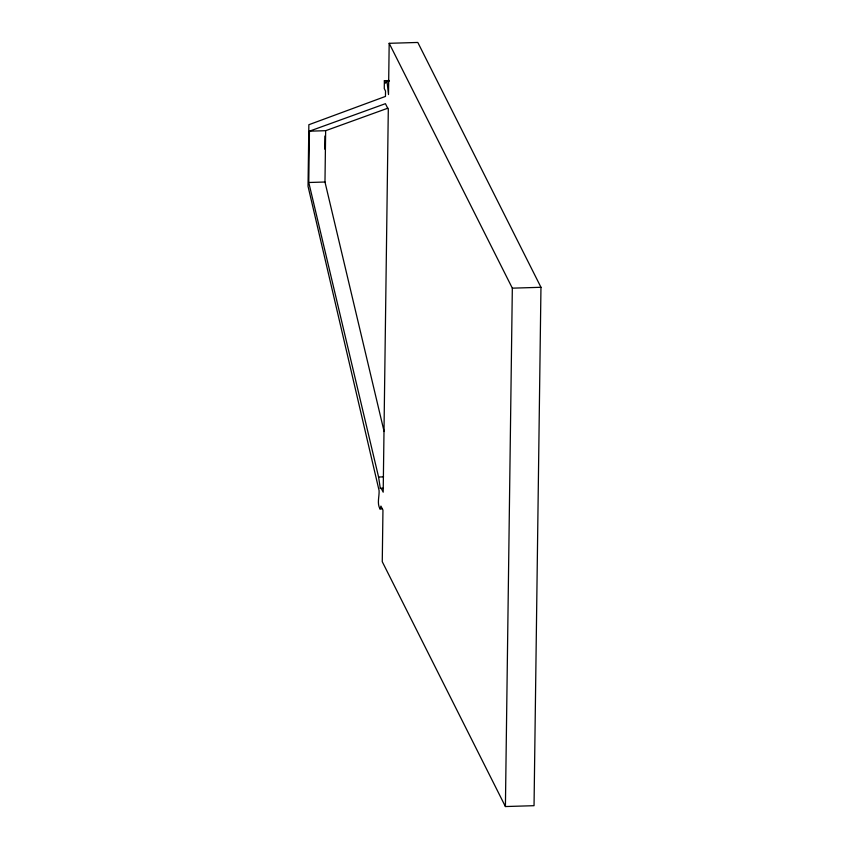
<?xml version="1.0" encoding="UTF-8"?>
<svg xmlns="http://www.w3.org/2000/svg" width="849" height="849" viewBox="0 0 849 849"><rect width="100%" height="100%" fill="white"/><g stroke="black" fill="none" stroke-linecap="round" stroke-linejoin="round"><path stroke-width="1.27" d="M308.771 182.503L309.45 131.181L385.425 103.684L388.301 109.415L383.186 492.176L381.509 488.844L380.288 488.249L378.58 477.021L308.771 182.503L324.976 182.015L384.109 431.515M324.732 149.127L324.912 136.031M324.976 182.015L325.655 130.693L387.929 108.163M389.362 80.549L384.374 80.697L384.268 88.572L385.531 91.087L385.457 96.425L308.856 124.729L308.038 186.281L379.1 490.616C379.397 496.676 376.818 503.298 380.002 508.912L382.496 508.838M380.002 508.912L380.936 506.1L382.952 510.1L382.262 561.709L505.41 806.55L534.042 805.69L540.962 287.291L417.814 42.45L389.182 43.31L388.502 94.568L386.964 81.005L389.458 80.931M505.41 806.55L512.329 288.161L389.182 43.31M386.964 81.005L385.637 83.213L384.374 80.697M309.45 131.181L325.655 130.693M512.329 288.161L540.962 287.291M378.58 477.021L383.557 476.873M380.288 488.249L382.782 488.175"/></g></svg>
